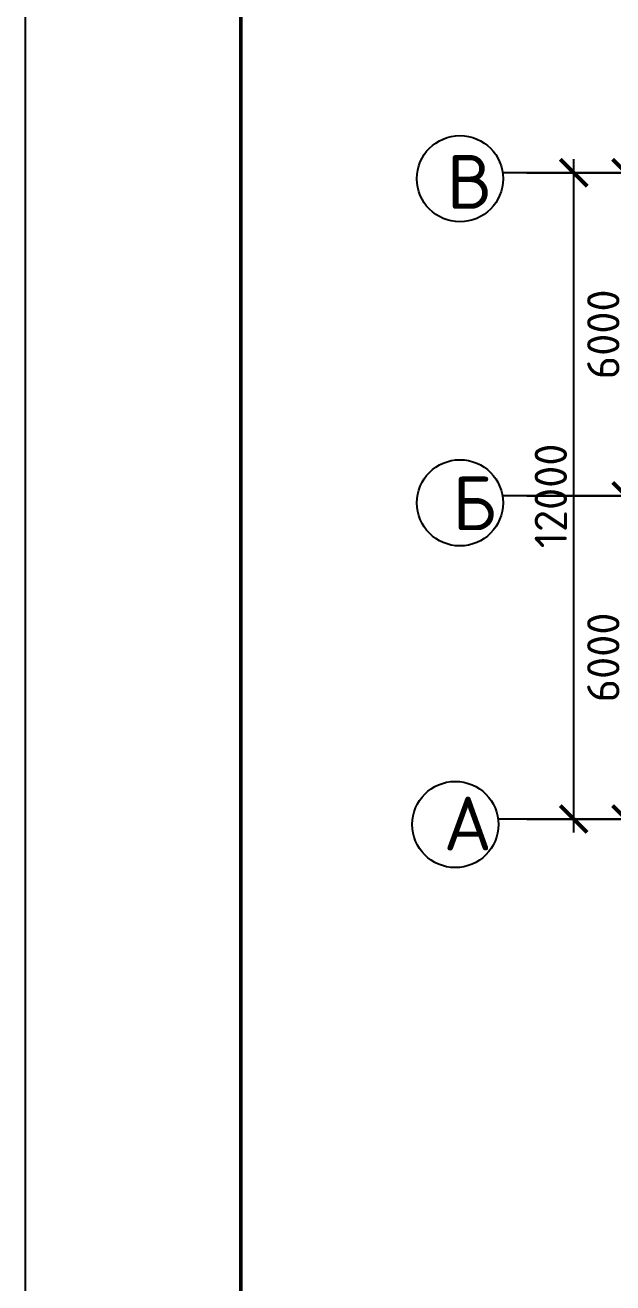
# Model space of a CAD drawing. Header units: millimetres. Extents: x -258556 to -95372, y 16759 to 83599.
# Drawn here: x -127994.2 to -127939.7, y 41828.4 to 41945.1 of the extents above; entities that cross this region are included whole.
import ezdxf

# ---------------------------------------------------------------- set-up
doc = ezdxf.new("R2010")
doc.units = ezdxf.units.MM
doc.header["$LTSCALE"] = 0.5
for name, color, linetype, lineweight in [('0.25-STAMP', 10, 'Continuous', 25), ('0.3-STAMP', 7, 'Continuous', 30), ('ТОНКИЕе', 7, 'Continuous', 25)]:
    doc.layers.add(name, color=color, linetype=linetype, lineweight=lineweight)
doc.layers.add('размеры', color=7, linetype='Continuous')
doc.styles.add('Наклонный 5', font='isocpeur.ttf', dxfattribs={"oblique": 15, "height": 7})
doc.styles.add('Наклонный3.5', font='isocpeur.ttf', dxfattribs={"height": 3})
doc.dimstyles.new('СТРОИТЕЛЬНЫЙ', dxfattribs={"dimtxt": 3.5, "dimasz": 2.5, "dimexe": 1.25, "dimexo": 0.625, "dimtad": 1, "dimdec": 0, "dimlfac": 100, "dimdsep": 46, "dimtxsty": 'Наклонный3.5', "dimblk1": 'ARCHTICK', "dimblk2": 'ARCHTICK', "dimsah": 1, "dimcen": 0, "dimdle": 1.25, "dimadec": 0, "dimazin": 0, "dimtfac": 0.75, "dimtdec": 0, "dimtmove": 0, "dimatfit": 3, "dimldrblk": 'ARCHTICK', "dimfxl": 1, "dimtolj": 1, "dimtzin": 0, "dimarcsym": 0})

# ---------------------------------------------------------------- blocks, each defined once
blk = doc.blocks.new('_ArchTick')
at = {"color": 0, "linetype": 'ByBlock', "const_width": 0.15}
blk.add_lwpolyline([(-0.5, -0.5), (0.5, 0.5)], dxfattribs=at)
blk = doc.blocks.new('*D623')
at = {"layer": 'Defpoints', "color": 0, "transparency": 16777216}
for p in [(-127948.32, 41931.43), (-127948.31, 41901.43), (-127938.47, 41901.43)]:
    blk.add_point(p, dxfattribs=at)
at = {"layer": 'размеры', "color": 0, "lineweight": -2, "transparency": 16777216}
for p, q in [((-127938.47, 41932.68), (-127938.47, 41900.18)), ((-127947.69, 41931.43), (-127937.22, 41931.43)), ((-127947.69, 41901.43), (-127937.22, 41901.43))]:
    blk.add_line(p, q, dxfattribs=at)
at = {"layer": 'размеры', "color": 0, "lineweight": -2, "transparency": 16777216, "xscale": 2.5, "yscale": 2.5, "zscale": 2.5}
for p, rotation in [((-127938.47, 41931.43), 90), ((-127938.47, 41901.43), 270)]:
    blk.add_blockref('_ArchTick', p, dxfattribs=dict(at, rotation=rotation))
at = {"layer": 'размеры', "color": 0, "transparency": 16777216, "insert": (-127940.59, 41916.43), "char_height": 3, "attachment_point": 5, "rotation": 90, "style": 'Наклонный3.5'}
blk.add_mtext('\\A1;6000', dxfattribs=at)
blk = doc.blocks.new('*D624')
at = {"layer": 'Defpoints', "color": 0, "transparency": 16777216}
for p in [(-127948.31, 41901.43), (-127948.31, 41871.43), (-127938.47, 41871.43)]:
    blk.add_point(p, dxfattribs=at)
at = {"layer": 'размеры', "color": 0, "lineweight": -2, "transparency": 16777216}
for p, q in [((-127938.47, 41902.68), (-127938.47, 41870.18)), ((-127947.69, 41901.43), (-127937.22, 41901.43)), ((-127947.69, 41871.43), (-127937.22, 41871.43))]:
    blk.add_line(p, q, dxfattribs=at)
at = {"layer": 'размеры', "color": 0, "lineweight": -2, "transparency": 16777216, "xscale": 2.5, "yscale": 2.5, "zscale": 2.5}
for p, rotation in [((-127938.47, 41901.43), 90), ((-127938.47, 41871.43), 270)]:
    blk.add_blockref('_ArchTick', p, dxfattribs=dict(at, rotation=rotation))
at = {"layer": 'размеры', "color": 0, "transparency": 16777216, "insert": (-127940.59, 41886.43), "char_height": 3, "attachment_point": 5, "rotation": 90, "style": 'Наклонный3.5'}
blk.add_mtext('\\A1;6000', dxfattribs=at)
blk = doc.blocks.new('*D626')
at = {"layer": 'Defpoints', "color": 0, "transparency": 16777216}
for p in [(-127948.32, 41931.43), (-127943.34, 41931.43), (-127948.31, 41871.43)]:
    blk.add_point(p, dxfattribs=at)
at = {"layer": 'размеры', "color": 0, "lineweight": -2, "transparency": 16777216}
for p, q in [((-127943.34, 41870.18), (-127943.34, 41932.68)), ((-127947.69, 41931.43), (-127942.09, 41931.43)), ((-127947.69, 41871.43), (-127942.09, 41871.43))]:
    blk.add_line(p, q, dxfattribs=at)
at = {"layer": 'размеры', "color": 0, "lineweight": -2, "transparency": 16777216, "xscale": 2.5, "yscale": 2.5, "zscale": 2.5}
for p, rotation in [((-127943.34, 41931.43), 90), ((-127943.34, 41871.43), 270)]:
    blk.add_blockref('_ArchTick', p, dxfattribs=dict(at, rotation=rotation))
at = {"layer": 'размеры', "color": 0, "transparency": 16777216, "insert": (-127945.46, 41901.43), "char_height": 3, "attachment_point": 5, "rotation": 90, "style": 'Наклонный3.5'}
blk.add_mtext('\\A1;12000', dxfattribs=at)

msp = doc.modelspace()

# ---------------------------------------------------------------- linework, layer by layer
at = {"layer": '0.25-STAMP', "color": 7}
msp.add_lwpolyline([(-127994.22469, 41411.39759), (-127153.22469, 41411.39759), (-127153.22469, 42005.39759), (-127994.22469, 42005.39759), (-127994.22469, 41411.39759)], dxfattribs=at)
at = {"layer": '0.3-STAMP', "color": 7, "lineweight": 50}
msp.add_lwpolyline([(-127974.22469, 41416.39759), (-127158.22469, 41416.39759), (-127158.22469, 42000.39759), (-127974.22469, 42000.39759), (-127974.22469, 41416.39759)], dxfattribs=at)
at = {"layer": 'ТОНКИЕе', "color": 7}
for points in [[(-127919.20803, 41931.43117), (-127949.92985, 41931.43117)], [(-127919.20803, 41901.43117), (-127949.94374, 41901.43117)], [(-127919.20803, 41871.43117), (-127950.35358, 41871.43117)]]:
    msp.add_lwpolyline(points, dxfattribs=at)
for centre in [(-127953.89125, 41930.87685), (-127953.89125, 41900.78533), (-127954.32135, 41870.92441)]:
    msp.add_circle(centre, 4, dxfattribs=at)

# ---------------------------------------------------------------- texts
at = {"layer": 'ТОНКИЕе', "color": 7, "char_height": 5, "attachment_point": 1, "style": 'Наклонный 5'}
for s, insert in [('{\\Q0;В}', (-127955.11416, 41933.08731)), ('{\\Q0;Б}', (-127954.59799, 41903.24912)), ('{\\Q0;А}', (-127955.41244, 41873.51536))]:
    msp.add_mtext_dynamic_manual_height_columns(s, width=2.0862544, gutter_width=35, heights=[0], dxfattribs=dict(at, insert=insert))

# ---------------------------------------------------------------- dimensions: what is measured, and where the dimension line sits
at = {"layer": 'размеры', "color": 7}
for base, p1, p2, text, picture, middle in [((-127938.469, 41901.43117), (-127948.31838, 41931.43117), (-127948.313, 41901.43117), '6000', '*D623', (-127940.594, 41916.43117)), ((-127943.33933, 41931.43117), (-127948.31081, 41871.43117), (-127948.31838, 41931.43117), '12000', '*D626', (-127945.46433, 41901.43117)), ((-127938.469, 41871.43117), (-127948.313, 41901.43117), (-127948.31081, 41871.43117), '6000', '*D624', (-127940.594, 41886.43117))]:
    dim = msp.add_linear_dim(base=base, p1=p1, p2=p2, angle=90, text=text, dimstyle='СТРОИТЕЛЬНЫЙ', dxfattribs=at)
    dim.commit()
    dim.dimension.update_dxf_attribs({"geometry": picture, "text_midpoint": middle})

doc.saveas('drawing.dxf')
